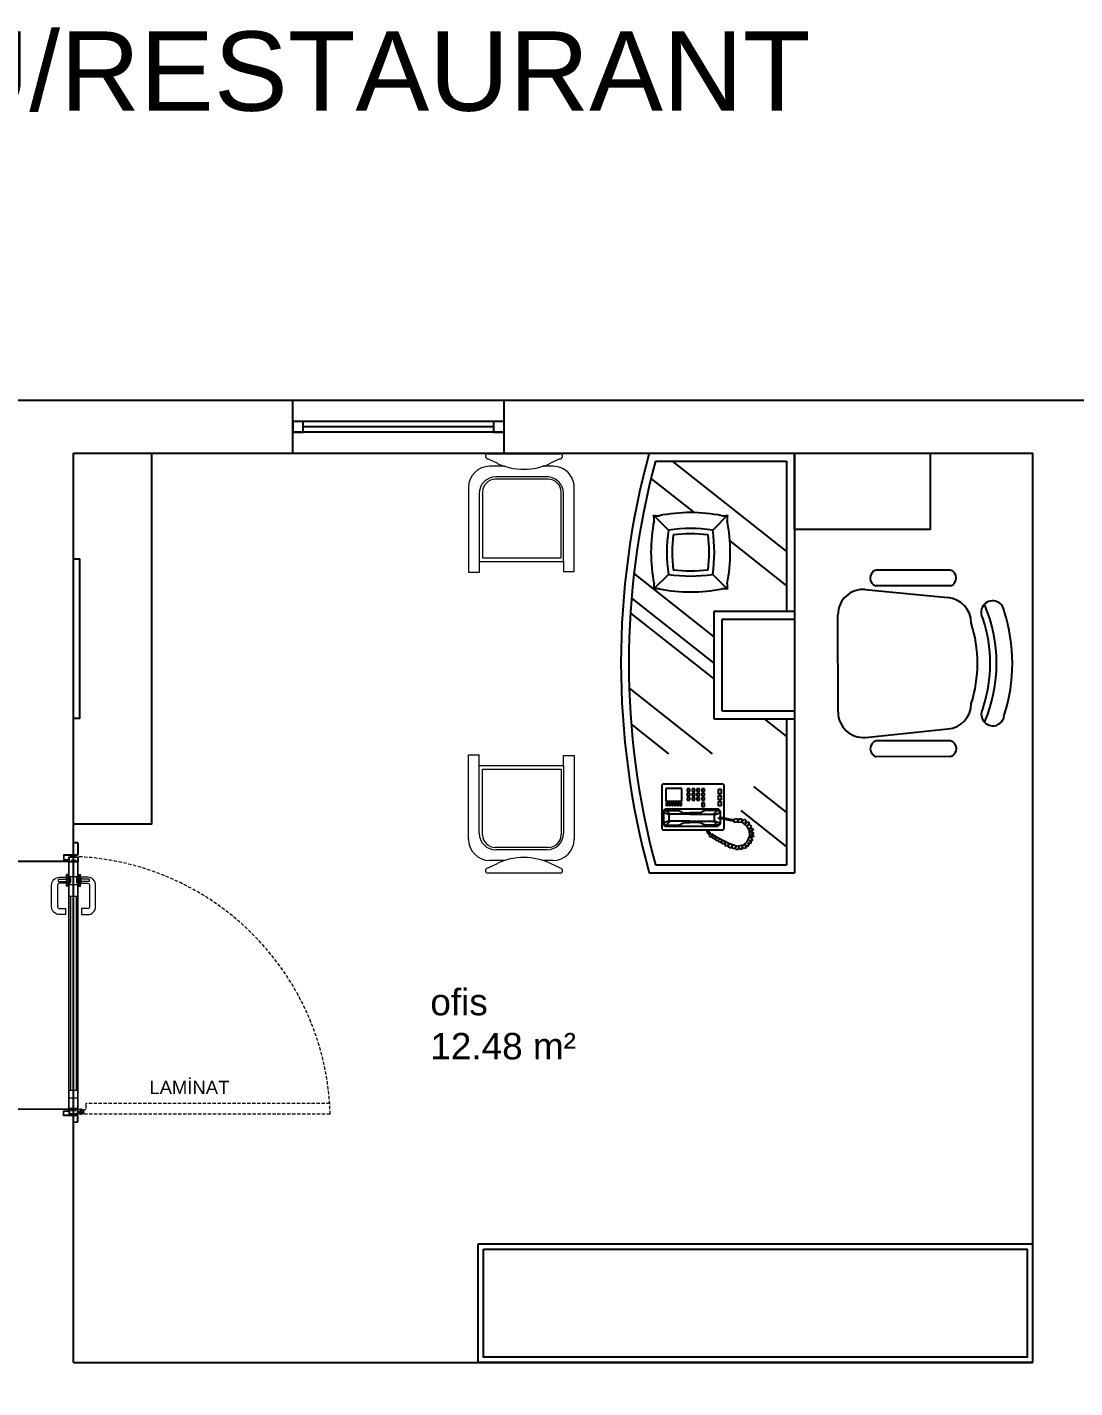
# Model space of a CAD drawing. Header units: millimetres. Extents: x 2497 to 4392, y 822 to 3100.
# Drawn here: x 3391 to 3788, y 2585 to 3100 of the extents above; entities that cross this region are included whole.
import ezdxf

# ---------------------------------------------------------------- set-up
doc = ezdxf.new("R2010")
doc.units = ezdxf.units.MM
for name, pattern in [('HIDDEN', [0.375, 0.25, -0.125]), ('HIDDEN2', [0.1875, 0.125, -0.0625]), ('STRICHPUNKT', [25.4, 12.7, -6.35, 0, -6.35])]:
    doc.linetypes.add(name, pattern=pattern)
for name, color, linetype, lineweight in [('1-DOOR', 11, 'Continuous', 15), ('1-HIDDEN', 8, 'HIDDEN', 18), ('ISI YALITIMI-50', 40, 'Continuous', 9), ('laminat kanat', 1, 'Continuous', 13), ('mdf', 37, 'Continuous', 18), ('tm_DOGRAMA_Woodwork', 124, 'Continuous', 20)]:
    doc.layers.add(name, color=color, linetype=linetype, lineweight=lineweight)
doc.layers.add('1-HATCH', color=7, linetype='Continuous', lineweight=9, true_color=0x8f9695)
doc.layers.add('Z', color=2, linetype='Continuous')
doc.layers.add('细线', color=6, linetype='Continuous')
doc.styles.get("Standard").update_dxf_attribs({"font": 'arial.ttf'})
doc.linetypes.add('BATTING', pattern='A,0.0001,-0.1,[134,ltypeshp.shx,S=0.1,R=0,X=-0.1,Y=0],-0.2,[134,ltypeshp.shx,S=0.1,R=180,X=0.1,Y=0],-0.1', length=0.4001)

# ---------------------------------------------------------------- blocks, each defined once
blk = doc.blocks.new('电话平')
at = {"color": 7, "linetype": 'ByBlock'}
for p, q in [((-139051.6, 63826.7), (-139046.2, 63828.2)), ((-139050.8, 63818.3), (-139051.6, 63826.7)), ((-139046.2, 63828.2), (-139042.9, 63821.3)), ((-139042.9, 63821.3), (-139039.9, 63828.2)), ((-139039.9, 63828.2), (-139035.5, 63828.7)), ((-139035.5, 63828.7), (-139033.8, 63821.3)), ((-139033.8, 63821.3), (-139031, 63829.5)), ((-139031, 63829.5), (-139026.1, 63828.2)), ((-139026.1, 63828.2), (-139025.9, 63821.3)), ((-139025.9, 63821.3), (-139020, 63826.4)), ((-139020, 63826.4), (-139015.9, 63824.4)), ((-139079.3, 63788.5), (-139078.8, 63795.3)), ((-139072.2, 63784.1), (-139079.3, 63788.5)), ((-139078.8, 63795.3), (-139070.7, 63796.1)), ((-139077.8, 63801.7), (-139074.5, 63807.6)), ((-139070.7, 63796.1), (-139077.8, 63801.7)), ((-139074.5, 63807.6), (-139066.9, 63806)), ((-139070.4, 63813.2), (-139066.6, 63817.8)), ((-139066.9, 63806), (-139070.4, 63813.2)), ((-139068.4, 63798.4), (-139069.7, 63782.4)), ((-139058.7, 63810.6), (-139068.4, 63798.4)), ((-139066.6, 63817.8), (-139060.7, 63813.4)), ((-139061.8, 63820.3), (-139056.9, 63823.4)), ((-139060.7, 63813.4), (-139061.8, 63820.3)), ((-139045.2, 63817.8), (-139058.7, 63810.6)), ((-139056.9, 63823.4), (-139050.8, 63818.3)), ((-139029.9, 63819), (-139045.2, 63817.8)), ((-139015.2, 63812.7), (-139029.9, 63819)), ((-139015.9, 63824.4), (-139016.7, 63816.7)), ((-139016.7, 63816.7), (-139011.3, 63823.4)), ((-139004, 63801.7), (-139015.2, 63812.7)), ((-139011.3, 63823.4), (-139007.3, 63819.8)), ((-139007.3, 63819.8), (-139010.3, 63812.9)), ((-139010.3, 63812.9), (-139003.2, 63816)), ((-139000.4, 63782.6), (-139004, 63801.7)), ((-138999.9, 63812.9), (-139003.5, 63806)), ((-139003.5, 63806), (-138996.1, 63808.3)), ((-139003.2, 63816), (-138999.9, 63812.9)), ((-138994, 63803.2), (-139000.1, 63796.4)), ((-139000.1, 63796.4), (-138992.3, 63796.6)), ((-138991.2, 63791.5), (-138997.9, 63787.7)), ((-138997.9, 63787.7), (-138990, 63785.4)), ((-138996.1, 63808.3), (-138994, 63803.2)), ((-138992.3, 63796.6), (-138991.2, 63791.5)), ((-139082.9, 63741.1), (-139079.8, 63753.8)), ((-139079.8, 63753.8), (-139076.8, 63765.8)), ((-139079.6, 63782.9), (-139072.2, 63784.1)), ((-139079.1, 63776.7), (-139079.6, 63782.9)), ((-139076.3, 63773.9), (-139079.1, 63776.7)), ((-139076.8, 63748.5), (-139078.6, 63740.3)), ((-139077, 63772.4), (-139076.3, 63773.9)), ((-139076.8, 63765.8), (-139077, 63772.4)), ((-139073.7, 63760.4), (-139076.8, 63748.5)), ((-139073, 63766.6), (-139073.7, 63760.4)), ((-139068.6, 63776.5), (-139073.2, 63773.2)), ((-139073.2, 63773.2), (-139073, 63766.6)), ((-139069.7, 63782.4), (-139068.6, 63776.5)), ((-139016.9, 63743.9), (-139008.8, 63758.7)), ((-139010.6, 63749.2), (-139006.8, 63742.3)), ((-139003.5, 63747.2), (-139010.6, 63749.2)), ((-139008.8, 63758.7), (-139000.4, 63782.6)), ((-139005.2, 63758.7), (-139000.7, 63751.3)), ((-138997.6, 63757.9), (-139005.2, 63758.7)), ((-139000.7, 63751.3), (-139003.5, 63747.2)), ((-139002.7, 63768.3), (-138995.3, 63765.5)), ((-138994.5, 63768.1), (-139002.7, 63768.3)), ((-138998.1, 63779), (-138992.8, 63773.9)), ((-138991.2, 63779), (-138998.1, 63779)), ((-138995.3, 63765.5), (-138997.6, 63757.9)), ((-138992.8, 63773.9), (-138994.5, 63768.1)), ((-138990, 63785.4), (-138991.2, 63779)), ((-139163.6, 63736.5), (-139151, 63736.5)), ((-139163.6, 63729), (-139163.6, 63736.5)), ((-139151, 63729), (-139163.6, 63729)), ((-139151, 63736.5), (-139151, 63729)), ((-139146, 63736.5), (-139133.4, 63736.5)), ((-139146, 63729), (-139146, 63736.5)), ((-139133.4, 63729), (-139146, 63729)), ((-139133.4, 63736.5), (-139133.4, 63729)), ((-139128.4, 63736.5), (-139115.8, 63736.5)), ((-139128.4, 63729), (-139128.4, 63736.5)), ((-139115.8, 63729), (-139128.4, 63729)), ((-139115.8, 63736.5), (-139115.8, 63729)), ((-139100.7, 63735.3), (-139107, 63729)), ((-139107, 63729), (-139107, 63576.7)), ((-139101.9, 63731.5), (-139103.2, 63726.5)), ((-139103.2, 63726.5), (-139103.2, 63692.5)), ((-139103.2, 63726.5), (-139091.9, 63715.1)), ((-139096.9, 63734), (-139101.9, 63731.5)), ((-139083, 63735.3), (-139100.7, 63735.3)), ((-139096.9, 63734), (-139083, 63734)), ((-139090.6, 63717.6), (-139096.9, 63734)), ((-139091.9, 63715.1), (-139090.6, 63717.6)), ((-139091.9, 63647.2), (-139091.9, 63715.1)), ((-139073, 63717.6), (-139090.6, 63717.6)), ((-139083.1, 63730.2), (-139082.9, 63741.1)), ((-139079.3, 63730.2), (-139083.1, 63730.2)), ((-139078.6, 63740.3), (-139079.3, 63730.2)), ((-139079, 63734), (-139066.7, 63734)), ((-139064.2, 63735.3), (-139078.9, 63735.3)), ((-139073, 63717.6), (-139066.7, 63734)), ((-139071.8, 63715.1), (-139073, 63717.6)), ((-139060.4, 63726.5), (-139071.8, 63715.1)), ((-139071.8, 63647.2), (-139071.8, 63715.1)), ((-139066.7, 63734), (-139061.7, 63731.5)), ((-139057.9, 63727.7), (-139064.2, 63735.3)), ((-139061.7, 63731.5), (-139060.4, 63726.5)), ((-139060.4, 63726.5), (-139060.4, 63692.5)), ((-139057.9, 63576.7), (-139057.9, 63727.7)), ((-139036, 63709.5), (-139031.5, 63717.1)), ((-139033, 63706.9), (-139036, 63709.5)), ((-139031.5, 63717.1), (-139023.3, 63730.9)), ((-139023.3, 63712), (-139029.9, 63714.1)), ((-139029.9, 63714.1), (-139025.9, 63707.4)), ((-139018, 63720.9), (-139025.4, 63723.2)), ((-139025.4, 63723.2), (-139021.3, 63715.9)), ((-139023.3, 63730.9), (-139018, 63741.3)), ((-139021.3, 63715.9), (-139023.3, 63712)), ((-139021.3, 63730.9), (-139015.9, 63725)), ((-139014.4, 63727.8), (-139021.3, 63730.9)), ((-139018, 63741.3), (-139016.2, 63741.8)), ((-139015.9, 63725), (-139018, 63720.9)), ((-139016.2, 63741.8), (-139016.9, 63743.9)), ((-139016.4, 63739.3), (-139011.9, 63733.4)), ((-139009.6, 63737), (-139016.4, 63739.3)), ((-139011.9, 63733.4), (-139014.4, 63727.8)), ((-139006.8, 63742.3), (-139009.6, 63737)), ((-139164.9, 63688.7), (-139164.9, 63681.2)), ((-139157.3, 63688.7), (-139164.9, 63688.7)), ((-139164.9, 63681.2), (-139157.3, 63681.2)), ((-139164.9, 63674.9), (-139164.9, 63667.3)), ((-139157.3, 63674.9), (-139164.9, 63674.9)), ((-139157.3, 63681.2), (-139157.3, 63688.7)), ((-139157.3, 63667.3), (-139157.3, 63674.9)), ((-139144.7, 63688.7), (-139152.3, 63688.7)), ((-139152.3, 63688.7), (-139152.3, 63681.2)), ((-139152.3, 63681.2), (-139144.7, 63681.2)), ((-139144.7, 63674.9), (-139152.3, 63674.9)), ((-139152.3, 63674.9), (-139152.3, 63667.3)), ((-139144.7, 63681.2), (-139144.7, 63688.7)), ((-139144.7, 63667.3), (-139144.7, 63674.9)), ((-139139.7, 63688.7), (-139139.7, 63681.2)), ((-139132.1, 63688.7), (-139139.7, 63688.7)), ((-139139.7, 63681.2), (-139132.1, 63681.2)), ((-139132.1, 63674.9), (-139139.7, 63674.9)), ((-139139.7, 63674.9), (-139139.7, 63667.3)), ((-139132.1, 63681.2), (-139132.1, 63688.7)), ((-139132.1, 63667.3), (-139132.1, 63674.9)), ((-139124.6, 63688.7), (-139124.6, 63681.2)), ((-139114.5, 63688.7), (-139124.6, 63688.7)), ((-139124.6, 63681.2), (-139114.5, 63681.2)), ((-139114.5, 63681.2), (-139114.5, 63688.7)), ((-139103.2, 63692.5), (-139100.7, 63686.2)), ((-139100.7, 63686.2), (-139096.9, 63679.9)), ((-139096.9, 63679.9), (-139095.7, 63671.1)), ((-139095.7, 63671.1), (-139095.7, 63647.2)), ((-139066.7, 63679.9), (-139068, 63671.1)), ((-139068, 63671.1), (-139068, 63647.2)), ((-139062.9, 63686.2), (-139066.7, 63679.9)), ((-139060.4, 63692.5), (-139062.9, 63686.2)), ((-139047.8, 63700), (-139043.2, 63701.1)), ((-139040.9, 63697), (-139047.8, 63696.3)), ((-139043.2, 63701.1), (-139040.4, 63703.1)), ((-139037.8, 63698.8), (-139040.9, 63697)), ((-139040.4, 63703.1), (-139037.1, 63705.4)), ((-139034.3, 63703.6), (-139037.8, 63698.8)), ((-139037.1, 63705.4), (-139035.5, 63706.9)), ((-139035.5, 63706.9), (-139033, 63706.9)), ((-139029.7, 63703.9), (-139034.3, 63703.6)), ((-139026.9, 63704.6), (-139029.7, 63703.9)), ((-139025.9, 63707.4), (-139026.9, 63704.6)), ((-139164.9, 63667.3), (-139157.3, 63667.3)), ((-139164.9, 63661), (-139164.9, 63653.5)), ((-139157.3, 63661), (-139164.9, 63661)), ((-139164.9, 63653.5), (-139157.3, 63653.5)), ((-139164.9, 63647.2), (-139164.9, 63639.6)), ((-139157.3, 63647.2), (-139164.9, 63647.2)), ((-139164.9, 63639.6), (-139157.3, 63639.6)), ((-139157.3, 63653.5), (-139157.3, 63661)), ((-139157.3, 63639.6), (-139157.3, 63647.2)), ((-139152.3, 63667.3), (-139144.7, 63667.3)), ((-139152.3, 63661), (-139152.3, 63653.5)), ((-139144.7, 63661), (-139152.3, 63661)), ((-139152.3, 63653.5), (-139144.7, 63653.5)), ((-139144.7, 63647.2), (-139152.3, 63647.2)), ((-139152.3, 63647.2), (-139152.3, 63639.6)), ((-139152.3, 63639.6), (-139144.7, 63639.6)), ((-139144.7, 63653.5), (-139144.7, 63661)), ((-139144.7, 63639.6), (-139144.7, 63647.2)), ((-139139.7, 63667.3), (-139132.1, 63667.3)), ((-139139.7, 63661), (-139139.7, 63653.5)), ((-139132.1, 63661), (-139139.7, 63661)), ((-139139.7, 63653.5), (-139132.1, 63653.5)), ((-139139.7, 63647.2), (-139139.7, 63639.6)), ((-139132.1, 63647.2), (-139139.7, 63647.2)), ((-139139.7, 63639.6), (-139132.1, 63639.6)), ((-139132.1, 63653.5), (-139132.1, 63661)), ((-139132.1, 63639.6), (-139132.1, 63647.2)), ((-139096.9, 63625.8), (-139095.7, 63634.6)), ((-139095.7, 63634.6), (-139095.7, 63647.2)), ((-139091.9, 63647.2), (-139091.9, 63590.6)), ((-139071.8, 63647.2), (-139071.8, 63590.6)), ((-139068, 63634.6), (-139068, 63647.2)), ((-139066.7, 63625.8), (-139068, 63634.6)), ((-139166.1, 63624.5), (-139166.1, 63578)), ((-139129.6, 63624.5), (-139166.1, 63624.5)), ((-139129.6, 63578), (-139129.6, 63624.5)), ((-139125.9, 63622), (-139115.8, 63622)), ((-139125.9, 63618.2), (-139125.9, 63622)), ((-139115.8, 63618.2), (-139125.9, 63618.2)), ((-139125.9, 63610.7), (-139125.9, 63614.5)), ((-139125.9, 63614.5), (-139115.8, 63614.5)), ((-139115.8, 63610.7), (-139125.9, 63610.7)), ((-139125.9, 63603.1), (-139125.9, 63606.9)), ((-139125.9, 63606.9), (-139115.8, 63606.9)), ((-139115.8, 63603.1), (-139125.9, 63603.1)), ((-139125.9, 63599.4), (-139115.8, 63599.4)), ((-139125.9, 63595.6), (-139125.9, 63599.4)), ((-139115.8, 63595.6), (-139125.9, 63595.6)), ((-139125.9, 63591.8), (-139115.8, 63591.8)), ((-139125.9, 63588), (-139125.9, 63591.8)), ((-139115.8, 63622), (-139115.8, 63618.2)), ((-139115.8, 63614.5), (-139115.8, 63610.7)), ((-139115.8, 63606.9), (-139115.8, 63603.1)), ((-139115.8, 63599.4), (-139115.8, 63595.6)), ((-139115.8, 63591.8), (-139115.8, 63588)), ((-139103.2, 63613.2), (-139100.7, 63619.5)), ((-139103.2, 63579.2), (-139103.2, 63613.2)), ((-139100.7, 63619.5), (-139096.9, 63625.8)), ((-139062.9, 63619.5), (-139066.7, 63625.8)), ((-139060.4, 63613.2), (-139062.9, 63619.5)), ((-139060.4, 63579.2), (-139060.4, 63613.2)), ((-139166.1, 63578), (-139129.6, 63578)), ((-139115.8, 63588), (-139125.9, 63588)), ((-139125.9, 63584.3), (-139115.8, 63584.3)), ((-139125.9, 63580.5), (-139125.9, 63584.3)), ((-139115.8, 63580.5), (-139125.9, 63580.5)), ((-139115.8, 63584.3), (-139115.8, 63580.5)), ((-139107, 63576.7), (-139101.9, 63570.4)), ((-139103.2, 63579.2), (-139091.9, 63590.6)), ((-139101.9, 63574.2), (-139103.2, 63579.2)), ((-139096.9, 63571.7), (-139101.9, 63574.2)), ((-139101.9, 63570.4), (-139064.2, 63570.4)), ((-139090.6, 63588), (-139096.9, 63571.7)), ((-139096.9, 63571.7), (-139066.7, 63571.7)), ((-139091.9, 63590.6), (-139090.6, 63588)), ((-139073, 63588), (-139090.6, 63588)), ((-139071.8, 63590.6), (-139073, 63588)), ((-139073, 63588), (-139066.7, 63571.7)), ((-139060.4, 63579.2), (-139071.8, 63590.6)), ((-139066.7, 63571.7), (-139061.7, 63574.2)), ((-139064.2, 63570.4), (-139057.9, 63576.7)), ((-139061.7, 63574.2), (-139060.4, 63579.2))]:
    blk.add_line(p, q, dxfattribs=at)
at = {"color": 4, "linetype": 'ByBlock'}
for p, q in [((-139176.2, 63745.3), (-139178.7, 63742.8)), ((-139178.7, 63742.8), (-139178.7, 63569.2)), ((-139081.9, 63745.3), (-139176.2, 63745.3)), ((-139050.4, 63745.3), (-139077.5, 63745.3)), ((-139047.8, 63742.8), (-139050.4, 63745.3)), ((-139047.8, 63569.2), (-139047.8, 63742.8)), ((-139178.7, 63569.2), (-139176.2, 63566.7)), ((-139176.2, 63566.7), (-139050.4, 63566.7)), ((-139050.4, 63566.7), (-139047.8, 63569.2))]:
    blk.add_line(p, q, dxfattribs=at)

msp = doc.modelspace()

# ---------------------------------------------------------------- linework, layer by layer
at = {"lineweight": 9}
for p, q in [((3565.71, 2938.45), (3593.19, 2938.45)), ((3565.87, 2936.58), (3569.4, 2934.91)), ((3572.11, 2933.76), (3566.45, 2933.76)), ((3590.45, 2933.76), (3586.5, 2933.76)), ((3593.03, 2936.58), (3589.5, 2934.9)), ((3588.66, 2928.83), (3568.59, 2928.83)), ((3588.05, 2929.76), (3568.85, 2929.76)), ((3558.45, 2925.76), (3558.45, 2893.76)), ((3562.45, 2923.36), (3562.45, 2897.76)), ((3563.79, 2924.04), (3563.79, 2899.17)), ((3593.46, 2899.17), (3593.46, 2924.03)), ((3594.45, 2897.76), (3594.45, 2923.36)), ((3598.45, 2893.97), (3598.45, 2925.76)), ((3562.45, 2897.76), (3594.45, 2897.76)), ((3562.46, 2897.82), (3562.46, 2893.76)), ((3563.79, 2899.17), (3593.46, 2899.17)), ((3594.45, 2897.76), (3594.45, 2893.97)), ((3558.45, 2893.76), (3562.58, 2893.76)), ((3594.45, 2893.97), (3598.45, 2893.97)), ((3558.45, 2792.64), (3558.45, 2824.64)), ((3558.45, 2824.64), (3562.58, 2824.64)), ((3562.45, 2795.04), (3562.45, 2820.64)), ((3562.45, 2820.64), (3594.45, 2820.64)), ((3562.46, 2820.58), (3562.46, 2824.64)), ((3594.45, 2820.64), (3594.45, 2824.42)), ((3594.45, 2824.42), (3598.45, 2824.42)), ((3594.45, 2820.64), (3594.45, 2795.04)), ((3598.45, 2824.42), (3598.45, 2792.64)), ((3563.79, 2794.37), (3563.79, 2819.24)), ((3563.79, 2819.24), (3593.46, 2819.23)), ((3593.46, 2819.23), (3593.46, 2794.37)), ((3588.66, 2789.57), (3568.59, 2789.57)), ((3572.11, 2784.64), (3566.45, 2784.64)), ((3588.05, 2788.64), (3568.85, 2788.64)), ((3590.45, 2784.64), (3586.5, 2784.64)), ((3565.71, 2779.96), (3593.18, 2779.95)), ((3565.86, 2781.82), (3569.39, 2783.5)), ((3593.03, 2781.82), (3589.5, 2783.5))]:
    msp.add_line(p, q, dxfattribs=at)
at = {"color": 190}
msp.add_line((3408.92, 2594.72), (3771.92, 2594.72), dxfattribs=at)
for points in [[(2596.92, 2958.72), (3791.92, 2958.72), (3791.92, 1546.72)], [(3491.92, 2938.72), (3491.92, 2958.72)], [(3571.92, 2938.72), (3571.92, 2958.72)], [(3408.92, 2938.72), (3771.92, 2938.72), (3771.92, 2594.72)], [(3408.92, 2716.84), (3408.92, 2938.72)], [(3408.92, 2594.72), (3408.92, 2618.13)]]:
    msp.add_lwpolyline(points, dxfattribs=at)
at = {"color": 96}
for points in [[(3571.92, 2950.72), (3491.92, 2950.72)], [(3571.92, 2946.72), (3491.92, 2946.72)], [(3567.92, 2948.72), (3495.92, 2948.72)]]:
    msp.add_lwpolyline(points, dxfattribs=at)
for points in [[(3495.92, 2950.72), (3491.92, 2950.72), (3491.92, 2946.72), (3495.92, 2946.72)], [(3571.92, 2950.72), (3567.92, 2950.72), (3567.92, 2946.72), (3571.92, 2946.72)]]:
    msp.add_lwpolyline(points, close=True, dxfattribs=at)
at = {"color": 4}
for points in [[(3408.92, 2938.72), (3438.43, 2938.72), (3438.43, 2798.36), (3408.92, 2798.36)], [(3681.86, 2938.72), (3733.15, 2938.72), (3733.15, 2909.8), (3681.86, 2909.8)], [(3408.92, 2898.77), (3411.19, 2898.77), (3411.19, 2838.31), (3408.92, 2838.31)], [(3562.08, 2639.66), (3771.92, 2639.66), (3771.92, 2594.72), (3562.08, 2594.72)], [(3564.08, 2637.66), (3769.92, 2637.66), (3769.92, 2596.72), (3564.08, 2596.72)]]:
    msp.add_lwpolyline(points, close=True, dxfattribs=at)
at = {"color": 5}
for points in [[(3408.92, 2594.72), (3408.92, 2938.72)], [(3408.92, 2594.72), (3428.92, 2594.72)]]:
    msp.add_lwpolyline(points, dxfattribs=at)
at = {"color": 252, "lineweight": 0}
msp.add_lwpolyline([(3408.92, 2938.72), (3771.92, 2938.72), (3771.92, 2594.72), (3408.92, 2594.72)], close=True, dxfattribs=at)
at = {"linetype": 'ByBlock'}
for radius, start, end in [(298.74, 164.5896, 195.4104), (295.74, 165.0318, 194.9682)]:
    msp.add_arc((3914.87, 2859.34), radius, start, end, dxfattribs=at)
at = {"lineweight": 9}
for centre, radius, start, end in [((3566.45, 2925.76), 8, 89.9937, 179.9937), ((3565.84, 2937.56), 0.98, 98.7846, 276.7353), ((3579.37, 2956.38), 23.75, 244.881, 295.2643), ((3590.45, 2925.76), 8, 359.9937, 89.9937), ((3593.06, 2937.55), 0.98, 263.2522, 81.2029), ((3568.85, 2923.36), 6.4, 89.9937, 179.9937), ((3568.59, 2924.03), 4.8, 89.9937, 179.9937), ((3588.05, 2923.36), 6.4, 359.9937, 89.9937), ((3588.66, 2924.03), 4.8, 359.9937, 89.9937), ((3568.85, 2795.04), 6.4, 179.9937, 269.9937), ((3588.05, 2795.04), 6.4, 269.9937, 359.9937), ((3566.45, 2792.64), 8, 179.9937, 269.9937), ((3568.59, 2794.37), 4.8, 179.9937, 269.9937), ((3588.66, 2794.37), 4.8, 269.9937, 359.9937), ((3590.45, 2792.64), 8, 269.9937, 359.9937), ((3579.36, 2762.02), 23.75, 64.7232, 115.1065), ((3565.83, 2780.85), 0.98, 83.2522, 261.2029), ((3593.05, 2780.85), 0.98, 278.7846, 96.7353)]:
    msp.add_arc(centre, radius, start, end, dxfattribs=at)
at = {"layer": '1-DOOR', "linetype": 'Continuous'}
for p, q in [((3406.52, 2775.13), (3407.04, 2775.13)), ((3407.24, 2775.03), (3406.54, 2775.03)), ((3407.24, 2774.91), (3406.54, 2774.91)), ((3407.24, 2774.91), (3407.24, 2775.03)), ((3410.72, 2775.03), (3411.42, 2775.03)), ((3410.72, 2774.91), (3410.72, 2775.03)), ((3410.72, 2774.91), (3411.42, 2774.91)), ((3411.44, 2775.13), (3410.92, 2775.13))]:
    msp.add_line(p, q, dxfattribs=at)
for points in [[(3406.54, 2779.41, 0.414214), (3406.34, 2779.21)], [(3406.54, 2779.29, 0.414214), (3406.46, 2779.21)], [(3407.22, 2779, 0.414214), (3407.04, 2779.18)], [(3410.74, 2779, -0.414214), (3410.92, 2779.18)], [(3411.42, 2779.41, -0.414214), (3411.62, 2779.21)], [(3411.42, 2779.29, -0.414214), (3411.5, 2779.21)], [(3403.64, 2776.01, 0.414214), (3402.94, 2775.31), (3402.94, 2767.16, 0.414214), (3403.64, 2766.46), (3405.94, 2766.46), (3405.94, 2764.16), (3403.64, 2764.16, -0.414214), (3400.64, 2767.16), (3400.64, 2775.31, -0.414214), (3403.64, 2778.31), (3406.19, 2778.31, -0.414214), (3406.29, 2778.21), (3406.29, 2776.11, -0.414214), (3406.19, 2776.01), (3403.64, 2776.01)], [(3406.74, 2778.01, 0.414214), (3407.04, 2778.31)], [(3406.74, 2778.16, 0.414214), (3406.89, 2778.31)], [(3407.04, 2776.01, 0.414214), (3406.74, 2776.31)], [(3406.89, 2776.01, 0.414214), (3406.74, 2776.16)], [(3406.89, 2777.76, 0.414214), (3407.19, 2777.46)], [(3407.19, 2776.86, 0.414214), (3406.89, 2776.56)], [(3407.07, 2779, 0.414214), (3407.04, 2779.03)], [(3407.04, 2778.73, 0.414214), (3407.07, 2778.76)], [(3407.04, 2778.58, 0.414214), (3407.22, 2778.76)], [(3407.04, 2777.76, 0.414214), (3407.19, 2777.61)], [(3407.19, 2776.71, 0.414214), (3407.04, 2776.56)], [(3407.22, 2775.55, 0.414214), (3407.04, 2775.73)], [(3407.07, 2775.55, 0.414214), (3407.04, 2775.58)], [(3407.04, 2775.13, 0.414214), (3407.22, 2775.31)], [(3407.04, 2775.28, 0.414214), (3407.07, 2775.31)], [(3410.92, 2778.58, -0.414214), (3410.74, 2778.76)], [(3410.74, 2775.55, -0.414214), (3410.92, 2775.73)], [(3410.92, 2775.13, -0.414214), (3410.74, 2775.31)], [(3410.92, 2777.76, -0.414214), (3410.77, 2777.61)], [(3411.07, 2777.76, -0.414214), (3410.77, 2777.46)], [(3410.77, 2776.86, -0.414214), (3411.07, 2776.56)], [(3410.77, 2776.71, -0.414214), (3410.92, 2776.56)], [(3410.89, 2779, -0.414214), (3410.92, 2779.03)], [(3410.92, 2778.73, -0.414214), (3410.89, 2778.76)], [(3410.89, 2775.55, -0.414214), (3410.92, 2775.58)], [(3410.92, 2775.28, -0.414214), (3410.89, 2775.31)], [(3411.22, 2778.01, -0.414214), (3410.92, 2778.31)], [(3410.92, 2776.01, -0.414214), (3411.22, 2776.31)], [(3411.22, 2778.16, -0.414214), (3411.07, 2778.31)], [(3411.07, 2776.01, -0.414214), (3411.22, 2776.16)], [(3414.32, 2776.01, -0.414214), (3415.02, 2775.31), (3415.02, 2767.16, -0.414214), (3414.32, 2766.46), (3412.02, 2766.46), (3412.02, 2764.16), (3414.32, 2764.16, 0.414214), (3417.32, 2767.16), (3417.32, 2775.31, 0.414214), (3414.32, 2778.31), (3411.77, 2778.31, 0.414214), (3411.67, 2778.21), (3411.67, 2776.11, 0.414214), (3411.77, 2776.01), (3414.32, 2776.01)]]:
    msp.add_lwpolyline(points, format="xyb", dxfattribs=at)
for points in [[(3406.34, 2775.11), (3406.34, 2779.21)], [(3406.46, 2775.11), (3406.46, 2779.21)], [(3406.52, 2779.18), (3406.52, 2779.03)], [(3406.52, 2779.18), (3407.04, 2779.18)], [(3407.24, 2779.41), (3406.54, 2779.41)], [(3407.24, 2779.29), (3406.54, 2779.29)], [(3407.24, 2779.29), (3407.24, 2779.41)], [(3410.72, 2779.29), (3410.72, 2779.41)], [(3410.72, 2779.41), (3411.42, 2779.41)], [(3410.72, 2779.29), (3411.42, 2779.29)], [(3411.44, 2779.18), (3410.92, 2779.18)], [(3411.44, 2779.18), (3411.44, 2779.03)], [(3411.5, 2775.11), (3411.5, 2779.21)], [(3411.62, 2775.11), (3411.62, 2779.21)], [(3406.29, 2777.96), (3407.54, 2777.96)], [(3406.29, 2776.36), (3407.54, 2776.36)], [(3406.34, 2778.16), (3406.34, 2776.16)], [(3406.34, 2778.16), (3406.74, 2778.16)], [(3406.34, 2778.01), (3406.74, 2778.01)], [(3406.34, 2776.31), (3406.74, 2776.31)], [(3406.34, 2776.16), (3406.74, 2776.16)], [(3406.52, 2779.03), (3407.04, 2779.03)], [(3406.52, 2775.13), (3406.52, 2775.28)], [(3406.52, 2775.28), (3407.04, 2775.28)], [(3406.89, 2778.73), (3406.89, 2778.31)], [(3407.04, 2778.73), (3406.89, 2778.73)], [(3406.89, 2778.05), (3406.89, 2777.76)], [(3406.89, 2777.76), (3406.89, 2776.56)], [(3406.89, 2776.56), (3406.89, 2776.27)], [(3406.89, 2776.01), (3406.89, 2775.84)], [(3406.89, 2776.01), (3406.89, 2775.58)], [(3407.04, 2775.58), (3406.89, 2775.58)], [(3407.04, 2778.58), (3407.04, 2778.31)], [(3407.04, 2777.76), (3407.04, 2778.31)], [(3407.04, 2776.01), (3407.04, 2776.56)], [(3407.04, 2776.01), (3407.04, 2775.73)], [(3407.07, 2779), (3407.07, 2778.76)], [(3407.07, 2775.31), (3407.07, 2775.55)], [(3407.54, 2777.46), (3407.19, 2777.46)], [(3407.54, 2776.86), (3407.19, 2776.86)], [(3407.22, 2779), (3407.22, 2778.76)], [(3407.22, 2775.31), (3407.22, 2775.55)], [(3411.67, 2777.96), (3410.42, 2777.96)], [(3410.42, 2777.46), (3410.77, 2777.46)], [(3410.42, 2776.86), (3410.77, 2776.86)], [(3411.67, 2776.36), (3410.42, 2776.36)], [(3410.74, 2779), (3410.74, 2778.76)], [(3410.74, 2775.31), (3410.74, 2775.55)], [(3410.89, 2779), (3410.89, 2778.76)], [(3410.89, 2775.31), (3410.89, 2775.55)], [(3411.44, 2779.03), (3410.92, 2779.03)], [(3410.92, 2778.73), (3411.07, 2778.73)], [(3410.92, 2778.58), (3410.92, 2778.31)], [(3410.92, 2777.76), (3410.92, 2778.31)], [(3410.92, 2776.01), (3410.92, 2776.56)], [(3410.92, 2776.01), (3410.92, 2775.73)], [(3410.92, 2775.58), (3411.07, 2775.58)], [(3411.44, 2775.28), (3410.92, 2775.28)], [(3411.07, 2778.73), (3411.07, 2778.31)], [(3411.07, 2778.05), (3411.07, 2777.76)], [(3411.07, 2777.76), (3411.07, 2776.56)], [(3411.07, 2776.56), (3411.07, 2776.27)], [(3411.07, 2776.01), (3411.07, 2775.84)], [(3411.07, 2776.01), (3411.07, 2775.58)], [(3411.62, 2778.16), (3411.22, 2778.16)], [(3411.62, 2778.01), (3411.22, 2778.01)], [(3411.62, 2776.31), (3411.22, 2776.31)], [(3411.62, 2776.16), (3411.22, 2776.16)], [(3411.44, 2775.13), (3411.44, 2775.28)], [(3411.62, 2778.16), (3411.62, 2776.16)]]:
    msp.add_lwpolyline(points, dxfattribs=at)
for centre, radius, start, end in [((3406.54, 2775.11), 0.2, 180, 270), ((3406.54, 2775.11), 0.08, 180, 270), ((3411.42, 2775.11), 0.08, 270, 0), ((3411.42, 2775.11), 0.2, 270, 0)]:
    msp.add_arc(centre, radius, start, end, dxfattribs=at)
at = {"layer": '1-HATCH', "linetype": 'Continuous'}
for points in [[(3407.13, 2778.36), (3407.23, 2778.36)], [(3407.13, 2778.36), (3407.13, 2775.96)], [(3407.13, 2775.96), (3407.23, 2775.96)], [(3407.44, 2777.61), (3407.19, 2777.61)], [(3407.44, 2776.71), (3407.19, 2776.71)], [(3407.23, 2778.36), (3407.23, 2775.96)], [(3407.27, 2778.36), (3407.37, 2778.36)], [(3407.27, 2778.36), (3407.27, 2775.96)], [(3407.27, 2775.96), (3407.37, 2775.96)], [(3407.37, 2778.36), (3407.37, 2775.96)], [(3407.41, 2778.26), (3407.51, 2778.26)], [(3407.41, 2778.26), (3407.41, 2776.06)], [(3407.41, 2776.06), (3407.51, 2776.06)], [(3407.51, 2778.26), (3407.51, 2776.06)], [(3407.54, 2778.11), (3407.74, 2778.11)], [(3407.54, 2778.11), (3407.54, 2776.21)], [(3407.54, 2777.51), (3407.54, 2776.81)], [(3407.54, 2776.21), (3407.74, 2776.21)], [(3407.84, 2778.01), (3407.84, 2776.31)], [(3410.12, 2778.01), (3410.12, 2776.31)], [(3410.42, 2778.11), (3410.22, 2778.11)], [(3410.42, 2776.21), (3410.22, 2776.21)], [(3410.42, 2778.11), (3410.42, 2776.21)], [(3410.42, 2777.51), (3410.42, 2776.81)], [(3410.55, 2778.26), (3410.45, 2778.26)], [(3410.45, 2778.26), (3410.45, 2776.06)], [(3410.55, 2776.06), (3410.45, 2776.06)], [(3410.52, 2777.61), (3410.77, 2777.61)], [(3410.52, 2776.71), (3410.77, 2776.71)], [(3410.55, 2778.26), (3410.55, 2776.06)], [(3410.69, 2778.36), (3410.59, 2778.36)], [(3410.59, 2778.36), (3410.59, 2775.96)], [(3410.69, 2775.96), (3410.59, 2775.96)], [(3410.69, 2778.36), (3410.69, 2775.96)], [(3410.83, 2778.36), (3410.73, 2778.36)], [(3410.73, 2778.36), (3410.73, 2775.96)], [(3410.83, 2775.96), (3410.73, 2775.96)], [(3410.83, 2778.36), (3410.83, 2775.96)]]:
    msp.add_lwpolyline(points, dxfattribs=at)
for points in [[(3407.54, 2777.51, 0.414214), (3407.44, 2777.61)], [(3407.44, 2776.71, 0.414214), (3407.54, 2776.81)], [(3407.84, 2778.01, 0.414214), (3407.74, 2778.11)], [(3407.74, 2776.21, 0.414214), (3407.84, 2776.31)], [(3410.12, 2778.01, -0.414214), (3410.22, 2778.11)], [(3410.22, 2776.21, -0.414214), (3410.12, 2776.31)], [(3410.42, 2777.51, -0.414214), (3410.52, 2777.61)], [(3410.52, 2776.71, -0.414214), (3410.42, 2776.81)]]:
    msp.add_lwpolyline(points, format="xyb", dxfattribs=at)
at = {"layer": '1-HIDDEN', "ltscale": 15}
for points in [[(3403.14, 2777.61), (3403.14, 2776.71)], [(3403.14, 2777.61), (3407.84, 2777.61)], [(3403.14, 2776.71), (3407.84, 2776.71)], [(3414.82, 2777.61), (3410.12, 2777.61)], [(3414.82, 2776.71), (3410.12, 2776.71)], [(3414.82, 2777.61), (3414.82, 2776.71)]]:
    msp.add_lwpolyline(points, dxfattribs=at)
at = {"layer": 'ISI YALITIMI-50', "linetype": 'BATTING', "ltscale": 2}
msp.add_line((3408.98, 2770.99), (3408.98, 2697.83), dxfattribs=at)
at = {"layer": 'laminat kanat'}
for p, q in [((3407.24, 2786.02), (3407.3, 2786.09)), ((3407.24, 2783.99), (3407.24, 2786.09)), ((3407.24, 2786.09), (3410.72, 2786.09)), ((3407.3, 2786.09), (3410.66, 2786.09)), ((3407.44, 2784.19), (3407.44, 2785.89)), ((3407.44, 2785.89), (3410.52, 2785.89)), ((3409.59, 2786.56), (3407.67, 2786.56)), ((3407.67, 2786.56), (3407.67, 2786.09)), ((3409.59, 2786.3), (3407.67, 2786.3)), ((3408.07, 2784.74), (3408.07, 2784.19)), ((3408.07, 2784.74), (3409.88, 2784.74)), ((3408.27, 2784.52), (3408.27, 2784.19)), ((3408.3, 2784.54), (3409.66, 2784.54)), ((3409.59, 2786.09), (3409.59, 2786.56)), ((3409.68, 2784.52), (3409.68, 2784.19)), ((3409.88, 2784.74), (3409.88, 2784.19)), ((3410.52, 2785.89), (3410.52, 2784.19)), ((3410.66, 2786.09), (3410.72, 2786.02)), ((3410.72, 2786.09), (3410.72, 2783.99)), ((3408.55, 2783.99), (3407.24, 2783.99)), ((3408.07, 2784.19), (3407.44, 2784.19)), ((3408.55, 2784.19), (3408.27, 2784.19)), ((3408.55, 2783.99), (3408.55, 2784.19)), ((3409.4, 2783.99), (3409.4, 2784.19)), ((3409.68, 2784.19), (3409.4, 2784.19)), ((3410.72, 2783.99), (3409.4, 2783.99)), ((3410.52, 2784.19), (3409.88, 2784.19)), ((3407.24, 2690.83), (3407.24, 2688.73)), ((3408.55, 2690.83), (3407.24, 2690.83)), ((3407.24, 2688.73), (3410.72, 2688.73)), ((3407.3, 2688.73), (3410.66, 2688.73)), ((3407.44, 2690.63), (3407.44, 2688.93)), ((3408.07, 2690.63), (3407.44, 2690.63)), ((3407.44, 2688.93), (3410.52, 2688.93)), ((3407.67, 2688.25), (3407.67, 2688.73)), ((3409.59, 2688.51), (3407.67, 2688.51)), ((3409.59, 2688.25), (3407.67, 2688.25)), ((3408.07, 2690.07), (3408.07, 2690.63)), ((3408.07, 2690.07), (3409.88, 2690.07)), ((3408.27, 2690.3), (3408.27, 2690.63)), ((3408.55, 2690.63), (3408.27, 2690.63)), ((3408.3, 2690.27), (3409.66, 2690.27)), ((3408.55, 2690.83), (3408.55, 2690.63)), ((3409.4, 2690.83), (3409.4, 2690.63)), ((3410.72, 2690.83), (3409.4, 2690.83)), ((3409.68, 2690.63), (3409.4, 2690.63)), ((3409.59, 2688.73), (3409.59, 2688.25)), ((3409.68, 2690.3), (3409.68, 2690.63)), ((3409.88, 2690.07), (3409.88, 2690.63)), ((3410.52, 2690.63), (3409.88, 2690.63)), ((3410.52, 2688.93), (3410.52, 2690.63)), ((3410.66, 2688.73), (3410.72, 2688.79)), ((3411.89, 2688.73), (3410.66, 2688.73)), ((3410.72, 2688.73), (3410.72, 2690.83)), ((3411.89, 2690.47), (3410.72, 2690.47))]:
    msp.add_line(p, q, dxfattribs=at)
at = {"layer": 'laminat kanat', "linetype": 'HIDDEN2', "ltscale": 10}
for p, q in [((3505.96, 2692.74), (3413.59, 2692.73)), ((3506.09, 2688.74), (3413.59, 2688.73))]:
    msp.add_line(p, q, dxfattribs=at)
at = {"layer": 'laminat kanat', "linetype": 'HIDDEN2', "ltscale": 15}
for p, q in [((3413.59, 2692.73), (3413.59, 2690.47)), ((3412.85, 2690.47), (3413.59, 2690.47)), ((3412.85, 2688.73), (3412.85, 2690.47)), ((3413.59, 2688.73), (3412.85, 2688.73))]:
    msp.add_line(p, q, dxfattribs=at)
at = {"layer": 'laminat kanat', "linetype": 'STRICHPUNKT'}
for p, q in [((3410.72, 2689.6), (3413.07, 2689.6)), ((3411.89, 2688.43), (3411.89, 2690.78))]:
    msp.add_line(p, q, dxfattribs=at)
at = {"layer": 'laminat kanat'}
msp.add_circle((3411.89, 2689.6), 0.653, dxfattribs=at)
for centre, radius, start, end in [((3408.3, 2784.52), 0.025, 90, 180), ((3409.66, 2784.52), 0.025, 0, 90), ((3408.3, 2690.3), 0.025, 180, 270), ((3409.66, 2690.3), 0.025, 270, 0), ((3411.89, 2689.6), 0.87, 270, 90)]:
    msp.add_arc(centre, radius, start, end, dxfattribs=at)
at = {"layer": 'laminat kanat', "linetype": 'HIDDEN2', "ltscale": 10}
msp.add_arc((3405.72, 2685.79), 100.42, 1.6817, 87.1437, dxfattribs=at)
at = {"layer": 'mdf'}
for p, q in [((3410.62, 2778.49), (3407.34, 2778.49)), ((3410.62, 2775.49), (3407.34, 2775.49)), ((3410.62, 2770.99), (3407.34, 2770.99)), ((3407.34, 2697.83), (3410.62, 2697.83)), ((3407.34, 2694.83), (3410.62, 2694.83))]:
    msp.add_line(p, q, dxfattribs=at)
for points in [[(3407.24, 2690.83), (3407.24, 2783.99)], [(3407.34, 2690.83), (3407.34, 2783.99)], [(3410.62, 2690.83), (3410.62, 2783.99)], [(3410.72, 2690.83), (3410.72, 2783.99)], [(3407.94, 2697.83), (3407.94, 2770.99)], [(3410.02, 2697.83), (3410.02, 2770.99)]]:
    msp.add_lwpolyline(points, dxfattribs=at)
at = {"layer": 'tm_DOGRAMA_Woodwork'}
for p, q in [((3408.92, 2790.56), (3408.92, 2791.26)), ((3409.12, 2790.56), (3408.92, 2790.56)), ((3409.12, 2790.56), (3409.12, 2791.26)), ((3409.22, 2791.56), (3410.42, 2791.56)), ((3409.22, 2791.36), (3410.42, 2791.36)), ((3410.52, 2791.26), (3410.52, 2786.86)), ((3410.72, 2791.26), (3410.72, 2786.86)), ((3406.79, 2784.37), (3387.42, 2784.37)), ((3410.42, 2786.76), (3405.14, 2786.76)), ((3405.14, 2786.76), (3405.14, 2784.82)), ((3405.14, 2784.82), (3406.79, 2784.82)), ((3405.34, 2786.26), (3405.34, 2785.32)), ((3410.42, 2786.56), (3405.64, 2786.56)), ((3405.64, 2785.02), (3406.79, 2785.02)), ((3406.89, 2784.72), (3406.89, 2784.47)), ((3407.09, 2784.72), (3407.09, 2784.47)), ((3406.79, 2784.17), (3387.42, 2784.17)), ((3406.79, 2690.64), (3387.42, 2690.64)), ((3406.79, 2690.44), (3387.42, 2690.44)), ((3405.14, 2688.05), (3405.14, 2689.99)), ((3405.14, 2689.99), (3406.79, 2689.99)), ((3410.42, 2688.05), (3405.14, 2688.05)), ((3405.34, 2688.55), (3405.34, 2689.49)), ((3405.64, 2689.79), (3406.79, 2689.79)), ((3410.42, 2688.25), (3405.64, 2688.25)), ((3406.89, 2690.09), (3406.89, 2690.34)), ((3407.09, 2690.09), (3407.09, 2690.34)), ((3409.12, 2687.64), (3408.92, 2687.64)), ((3408.92, 2685.94), (3408.92, 2687.64)), ((3409.12, 2685.94), (3409.12, 2687.64)), ((3410.52, 2685.94), (3410.52, 2687.95)), ((3410.72, 2685.94), (3410.72, 2687.95)), ((3409.22, 2685.84), (3410.42, 2685.84)), ((3409.22, 2685.64), (3410.42, 2685.64))]:
    msp.add_line(p, q, dxfattribs=at)
for centre, radius, start, end in [((3409.22, 2791.26), 0.3, 90, 180), ((3409.22, 2791.26), 0.1, 90, 180), ((3410.42, 2791.26), 0.3, 0, 90), ((3410.42, 2791.26), 0.1, 0, 90), ((3405.64, 2786.26), 0.3, 90, 180), ((3405.64, 2785.32), 0.3, 180, 270), ((3406.79, 2784.72), 0.3, 0, 90), ((3406.79, 2784.72), 0.1, 0, 90), ((3406.79, 2784.47), 0.3, 270, 0), ((3406.79, 2784.47), 0.1, 270, 0), ((3410.42, 2786.86), 0.3, 270, 0), ((3410.42, 2786.86), 0.1, 270, 0), ((3405.64, 2689.49), 0.3, 90, 180), ((3405.64, 2688.55), 0.3, 180, 270), ((3406.79, 2690.34), 0.3, 0, 90), ((3406.79, 2690.34), 0.1, 0, 90), ((3406.79, 2690.09), 0.3, 270, 0), ((3406.79, 2690.09), 0.1, 270, 0), ((3410.42, 2687.95), 0.3, 0, 90), ((3410.42, 2687.95), 0.1, 0, 90), ((3409.22, 2685.94), 0.3, 180, 270), ((3409.22, 2685.94), 0.1, 180, 270), ((3410.42, 2685.94), 0.3, 270, 0), ((3410.42, 2685.94), 0.1, 270, 0)]:
    msp.add_arc(centre, radius, start, end, dxfattribs=at)
at = {"layer": 'Z', "color": 0}
for p, q in [((3626.87, 2938.72), (3681.86, 2938.72)), ((3681.86, 2938.72), (3681.86, 2779.95)), ((3629.16, 2935.72), (3678.86, 2935.72)), ((3678.86, 2935.72), (3678.86, 2878.86)), ((3740.81, 2894.52), (3712.68, 2894.49)), ((3740.82, 2888.52), (3712.69, 2888.49)), ((3708.62, 2887.2), (3739.82, 2884.07)), ((3651.31, 2878.86), (3651.31, 2838.29)), ((3681.86, 2878.86), (3651.31, 2878.86)), ((3698.33, 2840.76), (3698.29, 2877.61)), ((3681.86, 2875.86), (3654.31, 2875.86)), ((3654.31, 2875.86), (3654.31, 2841.29)), ((3654.31, 2841.29), (3681.86, 2841.29)), ((3651.31, 2838.29), (3681.86, 2838.29)), ((3678.86, 2838.29), (3678.86, 2782.95)), ((3708.68, 2831.2), (3739.88, 2834.4)), ((3740.89, 2829.95), (3712.76, 2829.92)), ((3740.89, 2823.95), (3712.76, 2823.92)), ((3626.87, 2779.95), (3681.86, 2779.95)), ((3629.16, 2782.95), (3678.86, 2782.95))]:
    msp.add_line(p, q, dxfattribs=at)
at = {"layer": 'Z', "color": 4}
for p, q in [((3635.57, 2935.72), (3678.86, 2901.56)), ((3627.48, 2929.11), (3643.8, 2916.22)), ((3657.35, 2905.53), (3678.86, 2888.56)), ((3621.07, 2893.16), (3651.31, 2869.31)), ((3620.15, 2883.89), (3651.31, 2859.31)), ((3619.73, 2878.22), (3651.31, 2853.31)), ((3619.28, 2849.82), (3650.67, 2825.05)), ((3620.03, 2836.23), (3634.2, 2825.05)), ((3670.33, 2838.29), (3678.86, 2831.56)), ((3666.35, 2812.69), (3678.86, 2802.81)), ((3661.51, 2803.5), (3678.86, 2789.81))]:
    msp.add_line(p, q, dxfattribs=at)
at = {"layer": 'Z', "color": 0}
for centre, radius, start, end in [((3713.57, 2891.49), 3.13, 106.465, 253.6621), ((3739.93, 2891.52), 3.13, 286.465, 73.6621), ((3707.89, 2877.62), 9.6, 85.6314, 180.0635), ((3739.09, 2874.5), 9.6, 0.0635, 85.6314), ((3756.84, 2878.5), 4.38, 5.7576, 215.0962), ((3701.36, 2859.19), 56.94, 336.9795, 23.1475), ((3700.16, 2859.19), 64.14, 342.1931, 17.9339), ((3701.36, 2859.19), 49.74, 342.1931, 17.9339), ((3701.36, 2859.19), 54.54, 342.1931, 17.9339), ((3739.12, 2843.97), 9.6, 274.4956, 0.0635), ((3756.88, 2840), 4.38, 145.0309, 354.3694), ((3707.93, 2840.77), 9.6, 180.0635, 274.4956), ((3713.64, 2826.92), 3.13, 106.465, 253.6621), ((3740.01, 2826.95), 3.13, 286.465, 73.6621)]:
    msp.add_arc(centre, radius, start, end, dxfattribs=at)
at = {"layer": '细线', "color": 1}
for p, q in [((3628.5, 2915.24), (3634.14, 2909.6)), ((3656.5, 2915.24), (3650.87, 2909.6)), ((3634.14, 2892.87), (3628.5, 2887.24)), ((3650.87, 2892.87), (3656.5, 2887.24))]:
    msp.add_line(p, q, dxfattribs=at)
for centre, radius, start, end in [((3689, 2901.24), 61.5, 168.8198, 191.1802), ((3629.91, 2919.76), 4.74, 252.7055, 278.087), ((3623.98, 2913.83), 4.74, 351.913, 17.2945), ((3642.5, 2854.74), 61.5, 78.8198, 101.1802), ((3655.09, 2919.76), 4.74, 261.913, 287.2945), ((3661.03, 2913.83), 4.74, 162.7055, 188.087), ((3596, 2901.24), 61.5, 348.8198, 11.1802), ((3689, 2901.24), 55.5, 171.3304, 188.6696), ((3642.5, 2854.74), 55.5, 81.3304, 98.6696), ((3689, 2901.24), 53.5, 172.922, 187.078), ((3642.5, 2854.74), 53.5, 82.922, 97.078), ((3596, 2901.24), 53.5, 352.922, 7.078), ((3596, 2901.24), 55.5, 351.3304, 8.6696), ((3642.5, 2947.74), 55.5, 261.3304, 278.6696), ((3642.5, 2947.74), 53.5, 262.922, 277.078), ((3623.98, 2888.65), 4.74, 342.7055, 8.087), ((3629.91, 2882.71), 4.74, 81.913, 107.2945), ((3642.5, 2947.74), 61.5, 258.8198, 281.1802), ((3655.09, 2882.71), 4.74, 72.7055, 98.087), ((3661.03, 2888.65), 4.74, 171.913, 197.2945)]:
    msp.add_arc(centre, radius, start, end, dxfattribs=at)

# ---------------------------------------------------------------- block references
at = {"linetype": 'ByBlock', "xscale": 0.132, "yscale": 0.132, "zscale": 0.132, "rotation": 270}
msp.add_blockref('电话平', (-4759.19, -15558.01), dxfattribs=at)

# ---------------------------------------------------------------- texts
at = {"insert": (3087.2, 3098.25), "char_height": 30, "attachment_point": 1}
msp.add_mtext_dynamic_manual_height_columns('YEMEK KURSU/RESTAURANT', width=627.7702, gutter_width=12.5, heights=[0], dxfattribs=at)
at = {"color": 210, "insert": (3544, 2736.09), "char_height": 10, "attachment_point": 1}
msp.add_mtext_dynamic_manual_height_columns('ofis\\P12.48 m²', width=112.1791, gutter_width=12.5, heights=[0], dxfattribs=at)
at = {"color": 1, "lineweight": 40, "insert": (3437.67, 2701.31), "char_height": 5, "attachment_point": 1}
msp.add_mtext_dynamic_manual_height_columns('LAMİNAT', width=66.0137, gutter_width=12.5, heights=[0], dxfattribs=at)

doc.saveas('drawing.dxf')
